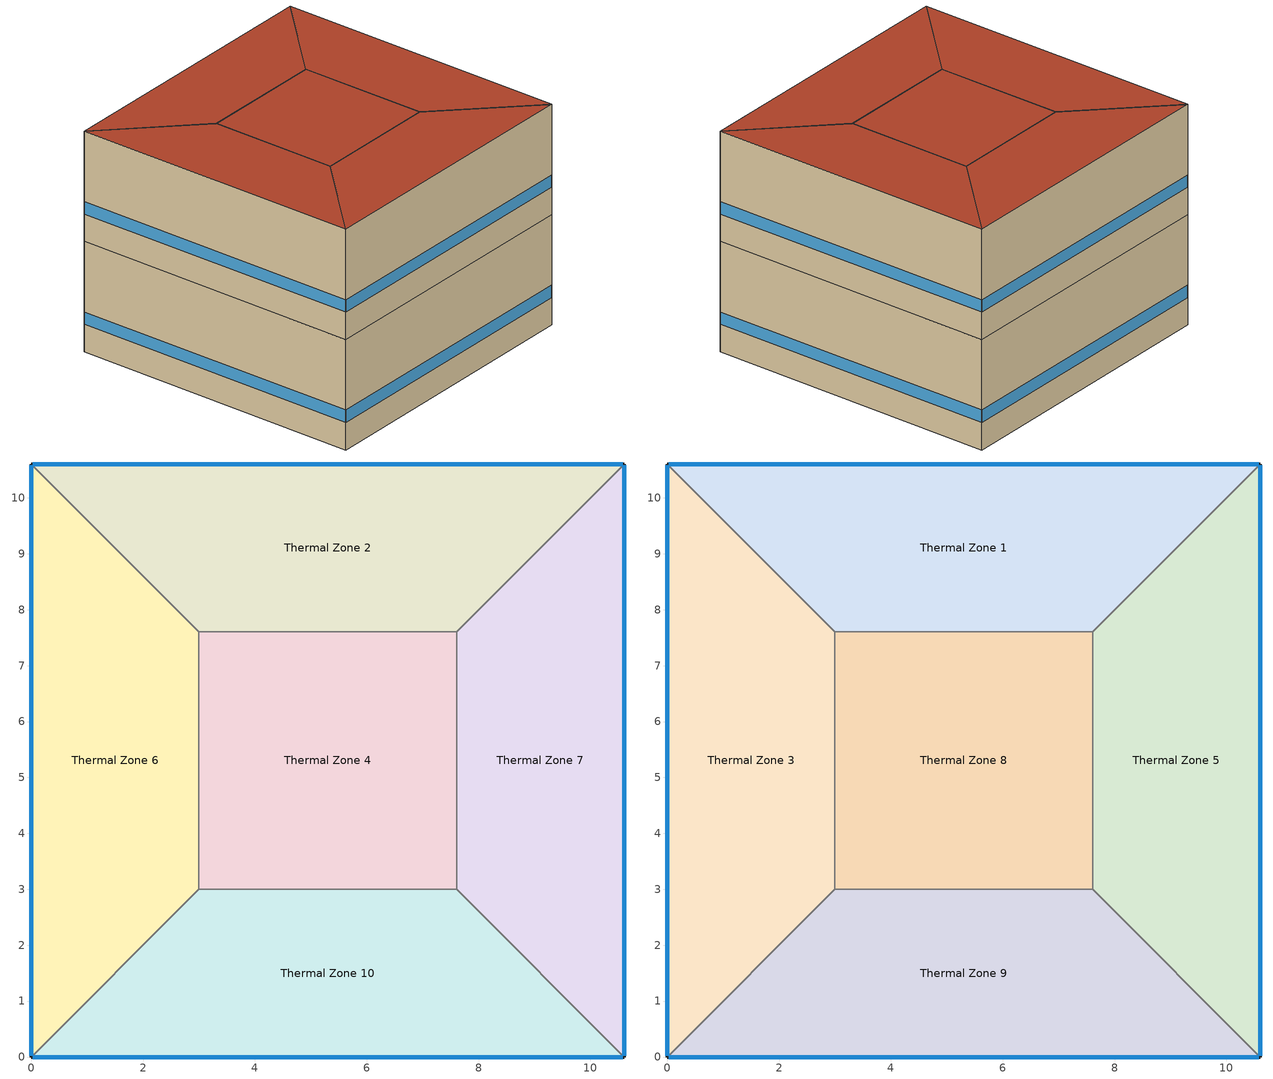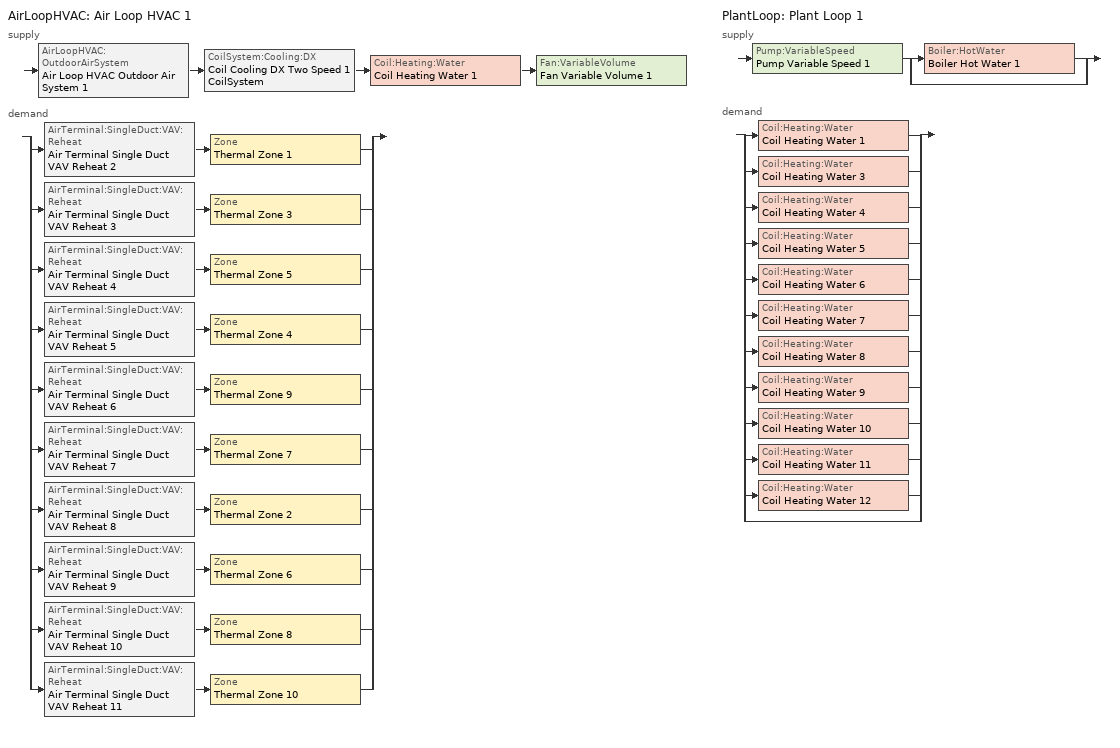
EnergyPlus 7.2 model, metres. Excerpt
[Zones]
Thermal Zone 4
 floor ground (000_ExtSlabCarpet_4in_ClimateZone 1-8): 3,3 3,7.61 7.61,7.61 7.61,3 z0
 wall to Thermal Zone 6 (000_Interior Wall): 3,7.61 3,3 z0:4
 wall to Thermal Zone 7 (000_Interior Wall): 7.61,3 7.61,7.61 z0:4
 wall to Thermal Zone 2 (000_Interior Wall): 7.61,7.61 3,7.61 z0:4
 wall to Thermal Zone 10 (000_Interior Wall): 3,3 7.61,3 z0:4
Thermal Zone 7
 floor ground (000_ExtSlabCarpet_4in_ClimateZone 1-8): 10.61,10.61 10.61,0 7.61,3 7.61,7.61 z0
 wall outside (ASHRAE_189.1-2009_ExtWall_SteelFrame_ClimateZone 4-8): 10.61,0 10.61,10.61 z0:4
 wall to Thermal Zone 2 (000_Interior Wall): 10.61,10.61 7.61,7.61 z0:4
 wall to Thermal Zone 10 (000_Interior Wall): 7.61,3 10.61,0 z0:4
 window (ASHRAE_189.1-2009_ExtWindow_ClimateZone 4-5): 10.61,0.03 10.61,10.58 z1:1.44
Thermal Zone 6
 floor ground (000_ExtSlabCarpet_4in_ClimateZone 1-8): 0,0 0,10.61 3,7.61 3,3 z0
 wall outside (ASHRAE_189.1-2009_ExtWall_SteelFrame_ClimateZone 4-8): 0,10.61 0,0 z0:4
 wall to Thermal Zone 10 (000_Interior Wall): 0,0 3,3 z0:4
 wall to Thermal Zone 2 (000_Interior Wall): 3,7.61 0,10.61 z0:4
 window (ASHRAE_189.1-2009_ExtWindow_ClimateZone 4-5): 0,10.58 0,0.03 z1:1.44
Thermal Zone 10
 floor ground (000_ExtSlabCarpet_4in_ClimateZone 1-8): 10.61,0 0,0 3,3 7.61,3 z0
 wall outside (ASHRAE_189.1-2009_ExtWall_SteelFrame_ClimateZone 4-8): 0,0 10.61,0 z0:4
 window (ASHRAE_189.1-2009_ExtWindow_ClimateZone 4-5): 0.03,0 10.58,0 z1:1.44
Thermal Zone 2
 floor ground (000_ExtSlabCarpet_4in_ClimateZone 1-8): 0,10.61 10.61,10.61 7.61,7.61 3,7.61 z0
 wall outside (ASHRAE_189.1-2009_ExtWall_SteelFrame_ClimateZone 4-8): 10.61,10.61 0,10.61 z0:4
 window (ASHRAE_189.1-2009_ExtWindow_ClimateZone 4-5): 10.58,10.61 0.03,10.61 z1:1.44
Thermal Zone 8
 floor to Thermal Zone 4 (000_Interior Floor): 3,3 3,7.61 7.61,7.61 7.61,3 z4
 wall to Thermal Zone 3 (000_Interior Wall): 3,7.61 3,3 z4:8
 wall to Thermal Zone 1 (000_Interior Wall): 7.61,7.61 3,7.61 z4:8
 wall to Thermal Zone 9 (000_Interior Wall): 3,3 7.61,3 z4:8
 wall to Thermal Zone 5 (000_Interior Wall): 7.61,3 7.61,7.61 z4:8
 roof outside (ASHRAE_189.1-2009_ExtRoof_IEAD_ClimateZone 2-5): 7.61,3 7.61,7.61 3,7.61 3,3 z8
Thermal Zone 9
 floor to Thermal Zone 10 (000_Interior Floor): 10.61,0 0,0 3,3 7.61,3 z4
 wall outside (ASHRAE_189.1-2009_ExtWall_SteelFrame_ClimateZone 4-8): 0,0 10.61,0 z4:8
 wall to Thermal Zone 3 (000_Interior Wall): 3,3 0,0 z4:8
 wall to Thermal Zone 5 (000_Interior Wall): 10.61,0 7.61,3 z4:8
 window (ASHRAE_189.1-2009_ExtWindow_ClimateZone 4-5): 0.03,0 10.58,0 z5:5.44
 roof outside (ASHRAE_189.1-2009_ExtRoof_IEAD_ClimateZone 2-5): 7.61,3 3,3 0,0 10.61,0 z8
Thermal Zone 3
 floor to Thermal Zone 6 (000_Interior Floor): 0,0 0,10.61 3,7.61 3,3 z4
 wall outside (ASHRAE_189.1-2009_ExtWall_SteelFrame_ClimateZone 4-8): 0,10.61 0,0 z4:8
 wall to Thermal Zone 1 (000_Interior Wall): 3,7.61 0,10.61 z4:8
 window (ASHRAE_189.1-2009_ExtWindow_ClimateZone 4-5): 0,10.58 0,0.03 z5:5.44
 roof outside (ASHRAE_189.1-2009_ExtRoof_IEAD_ClimateZone 2-5): 3,3 3,7.61 0,10.61 0,0 z8
Thermal Zone 5
 floor to Thermal Zone 7 (000_Interior Floor): 10.61,10.61 10.61,0 7.61,3 7.61,7.61 z4
 wall outside (ASHRAE_189.1-2009_ExtWall_SteelFrame_ClimateZone 4-8): 10.61,0 10.61,10.61 z4:8
 wall to Thermal Zone 1 (000_Interior Wall): 10.61,10.61 7.61,7.61 z4:8
 window (ASHRAE_189.1-2009_ExtWindow_ClimateZone 4-5): 10.61,0.03 10.61,10.58 z5:5.44
 roof outside (ASHRAE_189.1-2009_ExtRoof_IEAD_ClimateZone 2-5): 7.61,7.61 7.61,3 10.61,0 10.61,10.61 z8
Thermal Zone 1
 floor to Thermal Zone 2 (000_Interior Floor): 0,10.61 10.61,10.61 7.61,7.61 3,7.61 z4
 wall outside (ASHRAE_189.1-2009_ExtWall_SteelFrame_ClimateZone 4-8): 10.61,10.61 0,10.61 z4:8
 window (ASHRAE_189.1-2009_ExtWindow_ClimateZone 4-5): 10.58,10.61 0.03,10.61 z5:5.44
 roof outside (ASHRAE_189.1-2009_ExtRoof_IEAD_ClimateZone 2-5): 3,7.61 7.61,7.61 10.61,10.61 0,10.61 z8
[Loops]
AirLoopHVAC 'Air Loop HVAC 1'
 supply: AirLoopHVAC:OutdoorAirSystem 'Air Loop HVAC Outdoor Air System 1' > CoilSystem:Cooling:DX 'Coil Cooling DX Two Speed 1 CoilSystem' > Coil:Heating:Water 'Coil Heating Water 1' > Fan:VariableVolume 'Fan Variable Volume 1'
 demand: split
  | AirTerminal:SingleDuct:VAV:Reheat 'Air Terminal Single Duct VAV Reheat 2' > Zone 'Thermal Zone 1'
  | AirTerminal:SingleDuct:VAV:Reheat 'Air Terminal Single Duct VAV Reheat 3' > Zone 'Thermal Zone 3'
  | AirTerminal:SingleDuct:VAV:Reheat 'Air Terminal Single Duct VAV Reheat 4' > Zone 'Thermal Zone 5'
  | AirTerminal:SingleDuct:VAV:Reheat 'Air Terminal Single Duct VAV Reheat 5' > Zone 'Thermal Zone 4'
  | AirTerminal:SingleDuct:VAV:Reheat 'Air Terminal Single Duct VAV Reheat 6' > Zone 'Thermal Zone 9'
  | AirTerminal:SingleDuct:VAV:Reheat 'Air Terminal Single Duct VAV Reheat 7' > Zone 'Thermal Zone 7'
  | AirTerminal:SingleDuct:VAV:Reheat 'Air Terminal Single Duct VAV Reheat 8' > Zone 'Thermal Zone 2'
  | AirTerminal:SingleDuct:VAV:Reheat 'Air Terminal Single Duct VAV Reheat 9' > Zone 'Thermal Zone 6'
  | AirTerminal:SingleDuct:VAV:Reheat 'Air Terminal Single Duct VAV Reheat 10' > Zone 'Thermal Zone 8'
  | AirTerminal:SingleDuct:VAV:Reheat 'Air Terminal Single Duct VAV Reheat 11' > Zone 'Thermal Zone 10'
PlantLoop 'Plant Loop 1'
 supply: Pump:VariableSpeed 'Pump Variable Speed 1' > split
  | Boiler:HotWater 'Boiler Hot Water 1'
  | bypass
 demand: split
  | Coil:Heating:Water 'Coil Heating Water 1'
  | Coil:Heating:Water 'Coil Heating Water 3'
  | Coil:Heating:Water 'Coil Heating Water 4'
  | Coil:Heating:Water 'Coil Heating Water 5'
  | Coil:Heating:Water 'Coil Heating Water 6'
  | Coil:Heating:Water 'Coil Heating Water 7'
  | Coil:Heating:Water 'Coil Heating Water 8'
  | Coil:Heating:Water 'Coil Heating Water 9'
  | Coil:Heating:Water 'Coil Heating Water 10'
  | Coil:Heating:Water 'Coil Heating Water 11'
  | Coil:Heating:Water 'Coil Heating Water 12'
  | bypass
[Building]
Building 1
[Material] Thermal Absorptance=0.9
Name | Roughness | Thickness {m} | Conductivity {W/m-K} | Density {kg/m3} | Specific Heat {J/kg-K} | Solar Absorptance | Visible Absorptance
1/2IN Gypsum | Smooth | 0.0127 | 0.16 | 784.9 | 830 | 0.92 | 0.92
Roof Membrane | VeryRough | 0.0095 | 0.16 | 1121.29 | 1460 | 0.7 | 0.7
000_M11 100mm lightweight concrete | MediumRough | 0.1016 | 0.53 | 1280 | 840 | 0.7 | 0.7
Roof Insulation [21] | MediumRough | 0.2105 | 0.049 | 265 | 836.8 | 0.7 | 0.7
000_G01a 19mm gypsum board | MediumSmooth | 0.019 | 0.16 | 800 | 1090 | 0.7 | 0.7
MAT-CC05 4 HW CONCRETE | Rough | 0.1016 | 1.311 | 2240 | 836.8 | 0.7 | 0.7
000_F16 Acoustic tile | MediumSmooth | 0.0191 | 0.06 | 368 | 590 | 0.7 | 0.7
Wall Insulation [39] | MediumRough | 0.1184 | 0.045 | 265 | 836.8 | 0.7 | 0.7
Metal Decking | MediumSmooth | 0.0015 | 45.006 | 7680 | 418.4 | 0.7 | 0.3
[Material:AirGap]
Name | Thermal Resistance {m2-K/W}
000_F05 Ceiling air space resistance | 0.18
000_F04 Wall air space resistance | 0.15
[Material:NoMass] Thermal Absorptance=0.9; Solar Absorptance=0.7
Name | Roughness | Thermal Resistance {m2-K/W} | Visible Absorptance
CP02 CARPET PAD | VeryRough | 0.2165 | 0.8
MAT-SHEATH | Rough | 0.3626 | 0.7
[WindowMaterial:Glazing]
Theoretical Glass [207]: Optical Data Type=SpectralAverage; Thickness {m}=0.003; Solar Transmittance at Normal Incidence=0.3311; Front Side Solar Reflectance at Normal Incidence=0.6189; Back Side Solar Reflectance at Normal Incidence=0.6189; Visible Transmittance at Normal Incidence=0.44; Front Side Visible Reflectance at Normal Incidence=0.51; Back Side Visible Reflectance at Normal Incidence=0.51; Infrared Transmittance at Normal Incidence=0; Front Side Infrared Hemispherical Emissivity=0.9; Back Side Infrared Hemispherical Emissivity=0.9; Conductivity {W/m-K}=0.0133; Dirt Correction Factor for Solar and Visible Transmittance=1; Solar Diffusing=No
[Construction]
000_Interior Wall: 000_G01a 19mm gypsum board, 000_F04 Wall air space resistance, 000_G01a 19mm gypsum board
000_Interior Floor: 000_F16 Acoustic tile, 000_F05 Ceiling air space resistance, 000_M11 100mm lightweight concrete
000_ExtSlabCarpet_4in_ClimateZone 1-8: MAT-CC05 4 HW CONCRETE, CP02 CARPET PAD
ASHRAE_189.1-2009_ExtWall_SteelFrame_ClimateZone 4-8: MAT-SHEATH, Wall Insulation [39], 1/2IN Gypsum
ASHRAE_189.1-2009_ExtWindow_ClimateZone 4-5: Theoretical Glass [207]
ASHRAE_189.1-2009_ExtRoof_IEAD_ClimateZone 2-5: Roof Membrane, Roof Insulation [21], Metal Decking
[AirLoopHVAC]
Air Loop HVAC 1: Design Supply Air Flow Rate {m3/s}=AutoSize
[Sizing:System]
Air Loop HVAC 1: Type of Load to Size On=Sensible; Design Outdoor Air Flow Rate {m3/s}=Autosize; Minimum System Air Flow Ratio=0.3; Preheat Design Temperature {C}=7; Preheat Design Humidity Ratio {kgWater/kgDryAir}=0.008; Precool Design Temperature {C}=12.8; Precool Design Humidity Ratio {kgWater/kgDryAir}=0.008; Central Cooling Design Supply Air Temperature {C}=12.8; Central Heating Design Supply Air Temperature {C}=12.8; Sizing Option=NonCoincident; 100% Outdoor Air in Cooling=Yes; 100% Outdoor Air in Heating=Yes; Central Cooling Design Supply Air Humidity Ratio {kgWater/kgDryAir}=0.0085; Central Heating Design Supply Air Humidity Ratio {kgWater/kgDryAir}=0.008; Cooling Design Air Flow Method=DesignDay; Cooling Design Air Flow Rate {m3/s}=0; Heating Design Air Flow Method=DesignDay; Heating Design Air Flow Rate {m3/s}=0; System Outdoor Air Method=ZoneSum
[Controller:WaterCoil]
Controller Water Coil 1: Control Variable=Temperature; Action=Normal; Actuator Variable=Flow; Controller Convergence Tolerance {deltaC}=Autosize; Maximum Actuated Flow {m3/s}=Autosize; Minimum Actuated Flow {m3/s}=1e-07
[AvailabilityManager:Scheduled]
Name | Schedule
AvailabilityManager:Scheduled {bab82c48-4dec-431c-b0d5-9adc07414e55} | Schedule:Compact {8684e08a-3f47-4146-bde1-2b8607fe457b}
AvailabilityManager:Scheduled {a2cadc5d-ed8e-4f05-bbad-6dca7da52bc1} | Schedule:Compact {b7888db5-2901-4a72-a1fb-25a7a2cf0fed}
[Controller:OutdoorAir]
Controller Outdoor Air 1: Minimum Outdoor Air Flow Rate {m3/s}=Autosize; Maximum Outdoor Air Flow Rate {m3/s}=Autosize; Economizer Control Type=FixedDryBulb; Economizer Control Action Type=ModulateFlow; Economizer Maximum Limit Dry-Bulb Temperature {C}=30; Economizer Maximum Limit Enthalpy {J/kg}=64000; Economizer Minimum Limit Dry-Bulb Temperature {C}=-100; Lockout Type=NoLockout; Minimum Limit Type=FixedMinimum; High Humidity Control=No; Control High Indoor Humidity Based on Outdoor Humidity Ratio=Yes; Heat Recovery Bypass Control Type=BypassWhenOAFlowGreaterThanMinimum
[SetpointManager:MixedAir] Control Variable=Temperature
Setpoint Manager Mixed Air 3; Setpoint Manager Mixed Air 2; Setpoint Manager Mixed Air 1
[CoilSystem:Cooling:DX]
Coil Cooling DX Two Speed 1 CoilSystem: Availability Schedule=Always_On; Cooling Coil=Coil Cooling DX Two Speed 1
[Coil:Cooling:DX:TwoSpeed]
Coil Cooling DX Two Speed 1: Availability Schedule=Always_On; Rated High Speed Total Cooling Capacity {W}=Autosize; Rated High Speed Sensible Heat Ratio=Autosize; Rated High Speed COP {W/W}=5.5; Rated High Speed Air Flow Rate {m3/s}=Autosize; Total Cooling Capacity Function of Temperature Curve=Curve Biquadratic 1; Total Cooling Capacity Function of Flow Fraction Curve=Curve Quadratic 1; Energy Input Ratio Function of Temperature Curve=Curve Biquadratic 2; Energy Input Ratio Function of Flow Fraction Curve=Curve Quadratic 2; Part Load Fraction Correlation Curve=Curve Quadratic 3; Rated Low Speed Total Cooling Capacity {W}=Autosize; Rated Low Speed Sensible Heat Ratio=0.69; Rated Low Speed COP {W/W}=6.6; Rated Low Speed Air Flow Rate {m3/s}=Autosize; Low Speed Total Cooling Capacity Function of Temperature Curve=Curve Biquadratic 3; Low Speed Energy Input Ratio Function of Temperature Curve=Curve Biquadratic 4; Condenser Type=AirCooled; High Speed Evaporative Condenser Effectiveness=0; Low Speed Evaporative Condenser Effectiveness=0; Basin Heater Capacity {W/K}=10; Basin Heater Setpoint Temperature {C}=2
[Coil:Heating:Water] Availability Schedule=Always_On; U-Factor Times Area Value {W/K}=Autosize; Maximum Water Flow Rate {m3/s}=Autosize; Performance Input Method=UFactorTimesAreaAndDesignWaterFlowRate; Rated Capacity {W}=Autosize; Rated Inlet Water Temperature {C}=82.2; Rated Inlet Air Temperature {C}=16.6; Rated Outlet Water Temperature {C}=71.1; Rated Outlet Air Temperature {C}=32.2; Rated Ratio for Air and Water Convection=0.5
Coil Heating Water 1; Coil Heating Water 3; Coil Heating Water 4; Coil Heating Water 5; Coil Heating Water 6; Coil Heating Water 7; Coil Heating Water 8; Coil Heating Water 9; Coil Heating Water 10; Coil Heating Water 11; Coil Heating Water 12
[Fan:VariableVolume]
Fan Variable Volume 1: Availability Schedule=Always_On; Fan Efficiency=0.5; Pressure Rise {Pa}=500; Maximum Flow Rate {m3/s}=AutoSize; Fan Power Minimum Flow Rate Input Method=FixedFlowRate; Fan Power Minimum Flow Fraction=0; Fan Power Minimum Air Flow Rate {m3/s}=0; Motor Efficiency=0.93; Motor In Airstream Fraction=1; Fan Power Coefficient 1=0.0407599; Fan Power Coefficient 2=0.088045; Fan Power Coefficient 3=-0.0729261; Fan Power Coefficient 4=0.94374; Fan Power Coefficient 5=0
[SetpointManager:Scheduled] Control Variable=Temperature
Name | Schedule
Setpoint Manager Scheduled 1 | Deck_Temperature
Setpoint Manager Scheduled 2 | Hot_Water_Temperature
[AirTerminal:SingleDuct:VAV:Reheat] Availability Schedule=Always_On; Maximum Air Flow Rate {m3/s}=Autosize; Zone Minimum Air Flow Input Method=Constant; Constant Minimum Air Flow Fraction=0.3; Fixed Minimum Air Flow Rate {m3/s}=0.3; Maximum Hot Water or Steam Flow Rate {m3/s}=Autosize; Minimum Hot Water or Steam Flow Rate {m3/s}=0; Convergence Tolerance=0.001; Damper Heating Action=Normal; Maximum Flow per Zone Floor Area During Reheat {m3/s-m2}=Autocalculate; Maximum Flow Fraction During Reheat=Autocalculate; Maximum Reheat Air Temperature {C}=35
Name | Reheat Coil
Air Terminal Single Duct VAV Reheat 2 | Coil Heating Water 3
Air Terminal Single Duct VAV Reheat 3 | Coil Heating Water 4
Air Terminal Single Duct VAV Reheat 4 | Coil Heating Water 5
Air Terminal Single Duct VAV Reheat 5 | Coil Heating Water 6
Air Terminal Single Duct VAV Reheat 6 | Coil Heating Water 7
Air Terminal Single Duct VAV Reheat 7 | Coil Heating Water 8
Air Terminal Single Duct VAV Reheat 8 | Coil Heating Water 9
Air Terminal Single Duct VAV Reheat 9 | Coil Heating Water 10
Air Terminal Single Duct VAV Reheat 10 | Coil Heating Water 11
Air Terminal Single Duct VAV Reheat 11 | Coil Heating Water 12
[PlantLoop]
Plant Loop 1: Fluid Type=Water; Plant Equipment Operation Scheme=Plant Loop 1 Operation Scheme List; Maximum Loop Temperature {C}=100; Minimum Loop Temperature {C}=0; Maximum Loop Flow Rate {m3/s}=Autosize; Minimum Loop Flow Rate {m3/s}=0; Plant Loop Volume {m3}=Autocalculate; Load Distribution Scheme=Optimal
[PlantEquipmentOperationSchemes]
Plant Loop 1 Operation Scheme List: Control Scheme Object Type 1=PlantEquipmentOperation:HeatingLoad; Control Scheme Name 1=Plant Loop 1 Heating Operation Scheme; Control Scheme Schedule Name 1=Plant Loop 1 On Schedule
[PlantEquipmentOperation:HeatingLoad]
Plant Loop 1 Heating Operation Scheme: Load Range Lower Limit 1 {W}=0; Load Range Upper Limit 1 {W}=1000000000; Range Equipment List Name 1=Plant Loop 1 Heating Equipment List
[PlantEquipmentList]
Plant Loop 1 Heating Equipment List: Boiler:HotWater, Boiler Hot Water 1
[Sizing:Plant]
Plant Loop 1: Loop Type=Heating; Design Loop Exit Temperature {C}=82; Loop Design Temperature Difference {deltaC}=11
[Pump:VariableSpeed]
Pump Variable Speed 1: Rated Flow Rate {m3/s}=Autosize; Rated Pump Head {Pa}=179352; Rated Power Consumption {W}=Autosize; Motor Efficiency=0.9; Fraction of Motor Inefficiencies to Fluid Stream=0; Coefficient 1 of the Part Load Performance Curve=0; Coefficient 2 of the Part Load Performance Curve=1; Coefficient 3 of the Part Load Performance Curve=0; Coefficient 4 of the Part Load Performance Curve=0; Minimum Flow Rate {m3/s}=0; Pump Control Type=Intermittent
[Boiler:HotWater]
Boiler Hot Water 1: Fuel Type=NaturalGas; Nominal Capacity {W}=Autosize; Nominal Thermal Efficiency=0.66; Design Water Outlet Temperature {C}=82; Design Water Flow Rate {m3/s}=Autosize; Minimum Part Load Ratio=0; Maximum Part Load Ratio=1; Optimum Part Load Ratio=1; Water Outlet Upper Temperature Limit {C}=99; Boiler Flow Mode=ConstantFlow; Parasitic Electric Load {W}=0; Sizing Factor=1
[Zone]
Thermal Zone 8; Thermal Zone 4; Thermal Zone 9; Thermal Zone 3; Thermal Zone 7; Thermal Zone 6; Thermal Zone 5; Thermal Zone 10; Thermal Zone 2; Thermal Zone 1
[ZoneControl:Thermostat] Control Object Type 1=ThermostatSetpoint:DualSetpoint; Control Name 1=Thermostat Setpoint Dual Setpoint 1
Name | Zone or ZoneList | Control Type Schedule
Thermal Zone 8 Thermostat | Thermal Zone 8 | Thermal Zone 8 Thermostat Schedule
Thermal Zone 4 Thermostat | Thermal Zone 4 | Thermal Zone 4 Thermostat Schedule
Thermal Zone 9 Thermostat | Thermal Zone 9 | Thermal Zone 9 Thermostat Schedule
Thermal Zone 3 Thermostat | Thermal Zone 3 | Thermal Zone 3 Thermostat Schedule
Thermal Zone 7 Thermostat | Thermal Zone 7 | Thermal Zone 7 Thermostat Schedule
Thermal Zone 6 Thermostat | Thermal Zone 6 | Thermal Zone 6 Thermostat Schedule
Thermal Zone 5 Thermostat | Thermal Zone 5 | Thermal Zone 5 Thermostat Schedule
Thermal Zone 10 Thermostat | Thermal Zone 10 | Thermal Zone 10 Thermostat Schedule
Thermal Zone 2 Thermostat | Thermal Zone 2 | Thermal Zone 2 Thermostat Schedule
Thermal Zone 1 Thermostat | Thermal Zone 1 | Thermal Zone 1 Thermostat Schedule
[ThermostatSetpoint:DualSetpoint]
Thermostat Setpoint Dual Setpoint 1: Heating Setpoint Temperature Schedule=Heating Sch; Cooling Setpoint Temperature Schedule=Cooling Sch
[Zone equipment]
Thermal Zone 8: Air Terminal Single Duct VAV Reheat 10
Thermal Zone 4: Air Terminal Single Duct VAV Reheat 5
Thermal Zone 9: Air Terminal Single Duct VAV Reheat 6
Thermal Zone 3: Air Terminal Single Duct VAV Reheat 3
Thermal Zone 7: Air Terminal Single Duct VAV Reheat 7
Thermal Zone 6: Air Terminal Single Duct VAV Reheat 9
Thermal Zone 5: Air Terminal Single Duct VAV Reheat 4
Thermal Zone 10: Air Terminal Single Duct VAV Reheat 11
Thermal Zone 2: Air Terminal Single Duct VAV Reheat 8
Thermal Zone 1: Air Terminal Single Duct VAV Reheat 2
[Schedule:Day:Interval]
Always_On_Winter_Design_Day; Always_On_Summer_Design_Day; Always_On_Default: No, 24:00, 1
Heating Sch Default: No, 24:00, 24
Deck_Temperature_Summer_Design_Day; Deck_Temperature_Default; Deck_Temperature_Winter_Design_Day: No, 24:00, 12.8
Hot_Water_Temperature_Summer_Design_Day; Hot_Water_Temperature_Default; Hot_Water_Temperature_Winter_Design_Day: No, 24:00, 67
Cooling Sch Default: No, 24:00, 28
[Schedule:Week:Daily]
Schedule:Week:Daily {bcecea8c-be8f-4137-a36f-0ac8e6ab0621}: Hot_Water_Temperature_Default, Hot_Water_Temperature_Default, Hot_Water_Temperature_Default, Hot_Water_Temperature_Default, Hot_Water_Temperature_Default, Hot_Water_Temperature_Default, Hot_Water_Temperature_Default, Hot_Water_Temperature_Default, Hot_Water_Temperature_Summer_Design_Day, Hot_Water_Temperature_Winter_Design_Day, Hot_Water_Temperature_Default, Hot_Water_Temperature_Default
Schedule:Week:Daily {4cc85fac-e85b-4430-9b10-a082e1934d6e}: Deck_Temperature_Default, Deck_Temperature_Default, Deck_Temperature_Default, Deck_Temperature_Default, Deck_Temperature_Default, Deck_Temperature_Default, Deck_Temperature_Default, Deck_Temperature_Default, Deck_Temperature_Summer_Design_Day, Deck_Temperature_Winter_Design_Day, Deck_Temperature_Default, Deck_Temperature_Default
Schedule:Week:Daily {2ccb4535-61bf-4d54-be4b-2507542032f9}: Always_On_Default, Always_On_Default, Always_On_Default, Always_On_Default, Always_On_Default, Always_On_Default, Always_On_Default, Always_On_Default, Always_On_Summer_Design_Day, Always_On_Winter_Design_Day, Always_On_Default, Always_On_Default
Schedule:Week:Daily {c34f8280-2f20-45c7-8e9a-04a7de30c434}: Cooling Sch Default, Cooling Sch Default, Cooling Sch Default, Cooling Sch Default, Cooling Sch Default, Cooling Sch Default, Cooling Sch Default, Cooling Sch Default, Cooling Sch Default, Cooling Sch Default, Cooling Sch Default, Cooling Sch Default
Schedule:Week:Daily {05f26077-81ac-4f7e-afac-fb5fcabebc4f}: Heating Sch Default, Heating Sch Default, Heating Sch Default, Heating Sch Default, Heating Sch Default, Heating Sch Default, Heating Sch Default, Heating Sch Default, Heating Sch Default, Heating Sch Default, Heating Sch Default, Heating Sch Default
[Schedule:Year]
Hot_Water_Temperature: Schedule:Week:Daily {bcecea8c-be8f-4137-a36f-0ac8e6ab0621}, 1, 1, 12, 31
Deck_Temperature: Schedule:Week:Daily {4cc85fac-e85b-4430-9b10-a082e1934d6e}, 1, 1, 12, 31
Always_On: Schedule:Week:Daily {2ccb4535-61bf-4d54-be4b-2507542032f9}, 1, 1, 12, 31
Cooling Sch: Schedule:Week:Daily {c34f8280-2f20-45c7-8e9a-04a7de30c434}, 1, 1, 12, 31
Heating Sch: Schedule:Week:Daily {05f26077-81ac-4f7e-afac-fb5fcabebc4f}, 1, 1, 12, 31
[Schedule:Compact]
Schedule:Compact {8684e08a-3f47-4146-bde1-2b8607fe457b}; Schedule:Compact {b7888db5-2901-4a72-a1fb-25a7a2cf0fed}; Plant Loop 1 On Schedule: Through: 12/31, For: AllDays, Until: 24:00, 1
Thermal Zone 8 Thermostat Schedule; Thermal Zone 4 Thermostat Schedule; Thermal Zone 9 Thermostat Schedule; Thermal Zone 3 Thermostat Schedule; Thermal Zone 7 Thermostat Schedule; Thermal Zone 6 Thermostat Schedule; Thermal Zone 5 Thermostat Schedule; Thermal Zone 10 Thermostat Schedule; Thermal Zone 2 Thermostat Schedule; Thermal Zone 1 Thermostat Schedule: Through: 12/31, For: AllDays, Until: 24:00, 4
[Curve:Biquadratic]
Name | Coefficient1 Constant | Coefficient2 x | Coefficient3 x**2 | Coefficient4 y | Coefficient5 y**2 | Coefficient6 x*y | Minimum Value of x {BasedOnField A2} | Maximum Value of x {BasedOnField A2} | Minimum Value of y {BasedOnField A3} | Maximum Value of y {BasedOnField A3}
Curve Biquadratic 1 | 0.42415 | 0.04426 | -0.00042 | 0.00333 | -8e-05 | -0.00021 | 17 | 22 | 13 | 46
Curve Biquadratic 2 | 1.23649 | -0.02431 | 0.00057 | -0.01434 | 0.00063 | -0.00038 | 17 | 22 | 13 | 46
Curve Biquadratic 3; Curve Biquadratic 4 | 0 | 0 | 0 | 0 | 0 | 0 | 0 | 1 | 0 | 1
[Curve:Quadratic]
Name | Coefficient1 Constant | Coefficient2 x | Coefficient3 x**2 | Minimum Value of x {BasedOnField A2} | Maximum Value of x {BasedOnField A2}
Curve Quadratic 1 | 0.77136 | 0.34053 | -0.11088 | 0.75918 | 1.13877
Curve Quadratic 2 | 1.2055 | -0.32953 | 0.12308 | 0.75918 | 1.13877
Curve Quadratic 3 | 0.771 | 0.229 | 0 | 0 | 1
